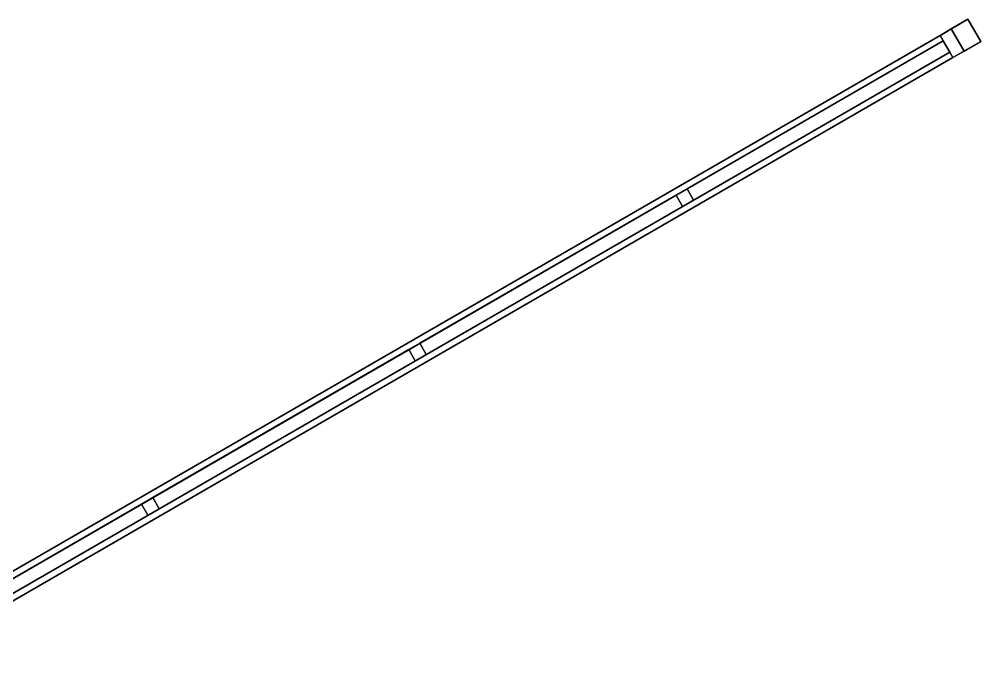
# Model space of a CAD drawing. Header units: millimetres. Extents: x -1.8 to 1.8, y -2.1 to 10.7.
# Drawn here: x 0.342 to 1.837, y 0.063 to 1.072 of the extents above; entities that cross this region are included whole.
import ezdxf

# ---------------------------------------------------------------- set-up
doc = ezdxf.new("R2010")
doc.units = ezdxf.units.MM
doc.layers.add('trail', color=6, linetype='Continuous')

msp = doc.modelspace()

# ---------------------------------------------------------------- linework, layer by layer
at = {"layer": 'trail'}
for points in [[(1.774, 1.0473), (1.8173, 1.0723), (1.8373, 1.0377), (1.794, 1.0127)], [(1.8173, 1.0723, 0.02), (1.8173, 1.0723), (1.774, 1.0473), (1.774, 1.0473, 0.02)], [(1.8113, 1.0227, 0.02), (1.8373, 1.0377, 0.02), (1.8173, 1.0723, 0.02), (1.7913, 1.0573, 0.02)], [(1.8373, 1.0377, 0.02), (1.8373, 1.0377), (1.8173, 1.0723), (1.8173, 1.0723, 0.02)], [(0.1286, 0.0973, 0.19), (1.774, 1.0473, 0.06), (1.779, 1.0387, 0.06), (0.1336, 0.0887, 0.19)], [(0.1486, 0.0627, 0.2), (1.794, 1.0127, 0.07), (1.774, 1.0473, 0.07), (0.1286, 0.0973, 0.2)], [(1.774, 1.0473, 0.07), (1.774, 1.0473, 0.06), (0.1286, 0.0973, 0.19), (0.1286, 0.0973, 0.2)], [(0.1336, 0.0887, 0.1), (1.779, 1.0387, 0.01), (1.774, 1.0473, 0.01), (0.1286, 0.0973, 0.1)], [(0.1286, 0.0973, 0.09), (1.774, 1.0473), (1.794, 1.0127), (0.1486, 0.0627, 0.09)], [(1.774, 1.0473, 0.01), (1.774, 1.0473), (0.1286, 0.0973, 0.09), (0.1286, 0.0973, 0.1)], [(1.774, 1.0473, 0.07), (1.7913, 1.0573, 0.07), (1.7913, 1.0573, 0.02), (1.774, 1.0473, 0.02)], [(1.794, 1.0127, 0.07), (1.8113, 1.0227, 0.07), (1.7913, 1.0573, 0.07), (1.774, 1.0473, 0.07)], [(1.779, 1.0387, 0.05), (1.779, 1.0387, 0.06), (1.774, 1.0473, 0.06), (1.774, 1.0473, 0.02)], [(1.794, 1.0127, 0.02), (1.789, 1.0213, 0.05), (1.779, 1.0387, 0.05), (1.774, 1.0473, 0.02)], [(1.774, 1.0473, 0.02), (1.774, 1.0473, 0.01), (1.779, 1.0387, 0.01), (1.779, 1.0387, 0.02)], [(1.7913, 1.0573, 0.02), (1.7913, 1.0573, 0.07), (1.8113, 1.0227, 0.07), (1.8113, 1.0227, 0.02)], [(0.1336, 0.0887, 0.18), (1.779, 1.0387, 0.05), (1.789, 1.0213, 0.05), (0.1436, 0.0713, 0.18)], [(1.779, 1.0387, 0.06), (1.779, 1.0387, 0.05), (0.1336, 0.0887, 0.18), (0.1336, 0.0887, 0.19)], [(1.779, 1.0387, 0.02), (1.779, 1.0387, 0.01), (0.1336, 0.0887, 0.1), (0.1336, 0.0887, 0.11)], [(1.3906, 0.7913, 0.0418), (1.789, 1.0213, 0.02), (1.779, 1.0387, 0.02), (1.3806, 0.8087, 0.0418)], [(1.794, 1.0127), (1.8373, 1.0377), (1.8373, 1.0377, 0.02), (1.794, 1.0127, 0.02)], [(0.1436, 0.0713, 0.19), (1.789, 1.0213, 0.06), (1.794, 1.0127, 0.06), (0.1486, 0.0627, 0.19)], [(0.1436, 0.0713, 0.18), (1.789, 1.0213, 0.05), (1.789, 1.0213, 0.06), (0.1436, 0.0713, 0.19)], [(0.1486, 0.0627, 0.1), (1.794, 1.0127, 0.01), (1.789, 1.0213, 0.01), (0.1436, 0.0713, 0.1)], [(0.1436, 0.0713, 0.1), (1.789, 1.0213, 0.01), (1.789, 1.0213, 0.02), (0.1436, 0.0713, 0.11)], [(1.794, 1.0127, 0.02), (1.794, 1.0127, 0.06), (1.789, 1.0213, 0.06), (1.789, 1.0213, 0.05)], [(1.789, 1.0213, 0.02), (1.789, 1.0213, 0.01), (1.794, 1.0127, 0.01), (1.794, 1.0127, 0.02)], [(1.8113, 1.0227, 0.02), (1.8113, 1.0227, 0.07), (1.794, 1.0127, 0.07), (1.794, 1.0127, 0.02)], [(0.1486, 0.0627, 0.19), (1.794, 1.0127, 0.06), (1.794, 1.0127, 0.07), (0.1486, 0.0627, 0.2)], [(0.1486, 0.0627, 0.09), (1.794, 1.0127), (1.794, 1.0127, 0.01), (0.1486, 0.0627, 0.1)], [(1.3633, 0.7987, 0.0828), (1.3806, 0.8087, 0.0815), (1.3806, 0.8087, 0.0418), (1.3633, 0.7987, 0.0427)], [(1.3806, 0.8087, 0.0418), (1.3806, 0.8087, 0.0815), (1.3906, 0.7913, 0.0815), (1.3906, 0.7913, 0.0418)], [(0.9749, 0.5513, 0.0645), (1.3733, 0.7813, 0.0427), (1.3633, 0.7987, 0.0427), (0.9649, 0.5687, 0.0645)], [(1.3733, 0.7813, 0.0427), (1.3733, 0.7813, 0.0828), (1.3633, 0.7987, 0.0828), (1.3633, 0.7987, 0.0427)], [(1.3906, 0.7913, 0.0418), (1.3906, 0.7913, 0.0815), (1.3733, 0.7813, 0.0828), (1.3733, 0.7813, 0.0427)], [(0.9476, 0.5587, 0.1157), (0.9649, 0.5687, 0.1143), (0.9649, 0.5687, 0.0645), (0.9476, 0.5587, 0.0655)], [(0.9649, 0.5687, 0.0645), (0.9649, 0.5687, 0.1143), (0.9749, 0.5513, 0.1143), (0.9749, 0.5513, 0.0645)], [(0.5593, 0.3113, 0.0873), (0.9576, 0.5413, 0.0655), (0.9476, 0.5587, 0.0655), (0.5493, 0.3287, 0.0873)], [(0.9576, 0.5413, 0.0655), (0.9576, 0.5413, 0.1157), (0.9476, 0.5587, 0.1157), (0.9476, 0.5587, 0.0655)], [(0.9749, 0.5513, 0.0645), (0.9749, 0.5513, 0.1143), (0.9576, 0.5413, 0.1157), (0.9576, 0.5413, 0.0655)], [(0.1436, 0.0713, 0.11), (0.5419, 0.3013, 0.0882), (0.5319, 0.3187, 0.0882), (0.1336, 0.0887, 0.11)], [(0.5319, 0.3187, 0.1485), (0.5493, 0.3287, 0.1472), (0.5493, 0.3287, 0.0873), (0.5319, 0.3187, 0.0882)], [(0.5419, 0.3013, 0.0882), (0.5419, 0.3013, 0.1485), (0.5319, 0.3187, 0.1485), (0.5319, 0.3187, 0.0882)], [(0.5493, 0.3287, 0.0873), (0.5493, 0.3287, 0.1472), (0.5593, 0.3113, 0.1472), (0.5593, 0.3113, 0.0873)], [(0.5593, 0.3113, 0.0873), (0.5593, 0.3113, 0.1472), (0.5419, 0.3013, 0.1485), (0.5419, 0.3013, 0.0882)]]:
    msp.add_3dface(points, dxfattribs=at)

doc.saveas('drawing.dxf')
